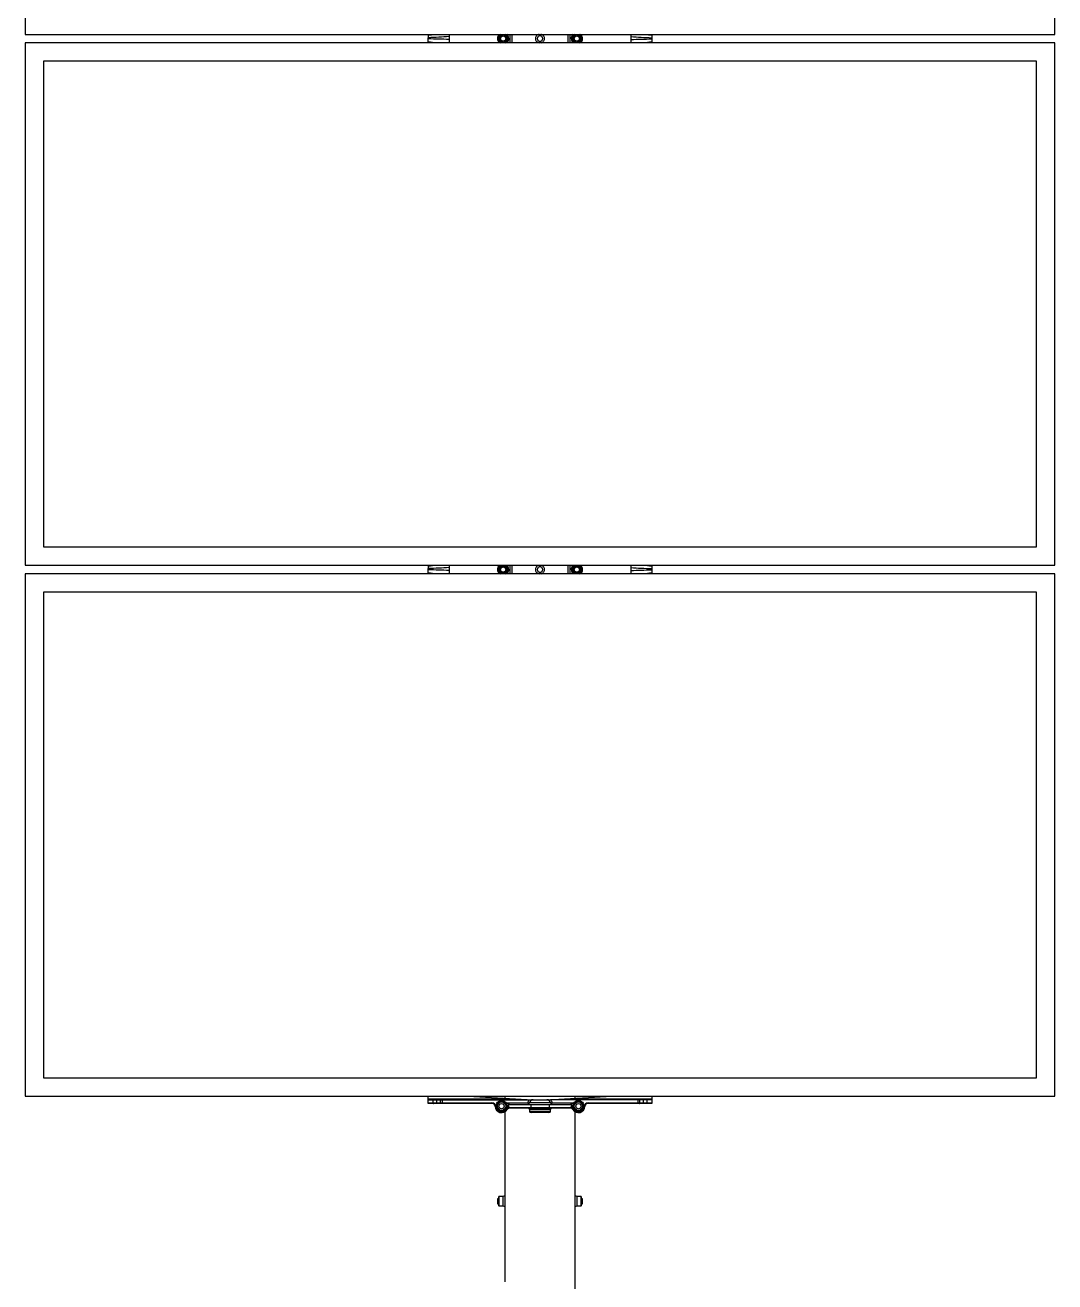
# Model space of a CAD drawing. Header units: feet. Extents: x -21 to 5170, y -254 to 1413.
# Drawn here: x 691.4 to 781, y 102.3 to 211.5 of the extents above; entities that cross this region are included whole.
import ezdxf

# ---------------------------------------------------------------- set-up
doc = ezdxf.new("R2010")
doc.units = ezdxf.units.FT
doc.header["$MEASUREMENT"] = 0
doc.layers.add('E-ARRY-TABL', color=9, linetype='Continuous')

msp = doc.modelspace()

# ---------------------------------------------------------------- linework, layer by layer
at = {"layer": 'E-ARRY-TABL'}
for p, q in [((691.43656, 256.09849), (691.43656, 210.6877)), ((780.97639, 210.6877), (780.97639, 256.09849)), ((691.43656, 210.6877), (780.97639, 210.6877)), ((780.97639, 209.95527), (691.43656, 209.95527)), ((691.43656, 209.95527), (691.43656, 164.54448)), ((726.47886, 210.60807), (727.06491, 210.6877)), ((727.06564, 209.95527), (726.47886, 210.03489)), ((732.66805, 210.67973), (732.67681, 210.6877)), ((733.04274, 210.6877), (733.17131, 210.61309)), ((733.18062, 210.6877), (733.20658, 210.67386)), ((733.33612, 209.96324), (733.32736, 209.95527)), ((739.07921, 210.68193), (739.08559, 210.6877)), ((739.23234, 209.95527), (739.20405, 209.97047)), ((739.36827, 209.95527), (739.23972, 210.03101)), ((739.74253, 209.96104), (739.73614, 209.95527)), ((745.93409, 210.03489), (745.34731, 209.95527)), ((745.34805, 210.6877), (745.93409, 210.60807)), ((780.97639, 164.54448), (780.97639, 209.95527)), ((693.03876, 208.35307), (693.03876, 166.14667)), ((779.37419, 208.35307), (693.03876, 208.35307)), ((779.37419, 166.14667), (779.37419, 208.35307)), ((693.03876, 166.14667), (779.37419, 166.14667)), ((691.43656, 164.54448), (780.97639, 164.54448)), ((726.47886, 164.46485), (727.06491, 164.54448)), ((727.06564, 163.81204), (726.47886, 163.89167)), ((732.66805, 164.5365), (732.67681, 164.54448)), ((733.04274, 164.54448), (733.17131, 164.46986)), ((733.18062, 164.54448), (733.20658, 164.53064)), ((733.33612, 163.82002), (733.32736, 163.81204)), ((739.07921, 164.5387), (739.08559, 164.54448)), ((739.23234, 163.81204), (739.20405, 163.82724)), ((739.37038, 163.8108), (739.23972, 163.88778)), ((745.93409, 163.89167), (745.34731, 163.81204)), ((745.34805, 164.54448), (745.93409, 164.46485)), ((691.43656, 163.81204), (691.43656, 118.40125)), ((780.97639, 163.81204), (691.43656, 163.81204)), ((739.74253, 163.81782), (739.73614, 163.81204)), ((780.97639, 118.40125), (780.97639, 163.81204)), ((693.03876, 162.20985), (693.03876, 120.00345)), ((779.37419, 162.20985), (693.03876, 162.20985)), ((779.37419, 120.00345), (779.37419, 162.20985)), ((693.03876, 120.00345), (779.37419, 120.00345)), ((691.43656, 118.40125), (780.97639, 118.40125)), ((726.47886, 117.78326), (726.47886, 118.40125)), ((726.47886, 118.19526), (733.86083, 118.19526)), ((726.47886, 118.1037), (735.29484, 118.1037)), ((726.90809, 117.82904), (726.90809, 118.1037)), ((727.19406, 118.1037), (727.19406, 117.82904)), ((727.56059, 117.82904), (727.56059, 118.1037)), ((727.70358, 118.1037), (727.70358, 117.78326)), ((729.93018, 118.40125), (735.6018, 118.10402)), ((733.16231, 118.40125), (733.16231, 118.23187)), ((735.60779, 118.1037), (736.80517, 118.1037)), ((736.81115, 118.10402), (742.48277, 118.40125)), ((745.93409, 118.1037), (737.11811, 118.1037)), ((738.55212, 118.19526), (745.93409, 118.19526)), ((739.25065, 118.23187), (739.25065, 118.40125)), ((744.70938, 118.1037), (744.70938, 117.78326)), ((744.85236, 118.1037), (744.85236, 117.82904)), ((745.2189, 117.82904), (745.2189, 118.1037)), ((745.50486, 118.1037), (745.50486, 117.82904)), ((745.93409, 118.40125), (745.93409, 117.78326)), ((726.47886, 117.82904), (732.03003, 117.82904)), ((732.03003, 117.78326), (726.47886, 117.78326)), ((732.03003, 117.82904), (732.03003, 117.78326)), ((732.3502, 117.52177), (732.30446, 117.51989)), ((733.16231, 117.06762), (733.16231, 102.27584)), ((733.30447, 117.27486), (733.34356, 117.25103)), ((733.32954, 117.84049), (735.16587, 117.84049)), ((733.32954, 117.6975), (733.32954, 117.84049)), ((733.32954, 117.31033), (733.32954, 117.38837)), ((733.32954, 117.31033), (733.36505, 117.28143)), ((733.46148, 117.74178), (733.46148, 117.41553)), ((733.55169, 117.42849), (738.86127, 117.42849)), ((738.83488, 117.38272), (733.57807, 117.38272)), ((733.59684, 117.70315), (738.81612, 117.70315)), ((735.16587, 117.84049), (735.29003, 117.82466)), ((735.16587, 117.84049), (735.16587, 117.7037)), ((737.12309, 117.82332), (735.28986, 117.82332)), ((735.29094, 117.24538), (735.29094, 117.1195)), ((737.12202, 117.24538), (735.29094, 117.24538)), ((735.29094, 117.1195), (737.12202, 117.1195)), ((735.41488, 117.70315), (735.41488, 117.42849)), ((736.98469, 116.98217), (735.42827, 116.98217)), ((736.99807, 117.70315), (736.99807, 117.42849)), ((737.12202, 117.1195), (737.12202, 117.24538)), ((737.12292, 117.82466), (737.24709, 117.84049)), ((737.24709, 117.84049), (739.08341, 117.84049)), ((737.24709, 117.7037), (737.24709, 117.84049)), ((738.95148, 117.41553), (738.95148, 117.74178)), ((739.08341, 117.31033), (739.04791, 117.28143)), ((739.10848, 117.27486), (739.0694, 117.25103)), ((739.08341, 117.84049), (739.08341, 117.6975)), ((739.08341, 117.38837), (739.08341, 117.31033)), ((739.20706, 117.35536), (739.20794, 117.39741)), ((739.2301, 117.34141), (739.20706, 117.35536)), ((739.21462, 117.71765), (739.21519, 117.74458)), ((739.21519, 117.74458), (739.25065, 117.76408)), ((739.25065, 102.27584), (739.25065, 117.06762)), ((739.54008, 117.15371), (739.50409, 117.1755)), ((739.5131, 117.90839), (739.55632, 117.93215)), ((739.5833, 117.17748), (739.54008, 117.15371)), ((739.55632, 117.93215), (739.5923, 117.91037)), ((739.88121, 117.34129), (739.84435, 117.32102)), ((739.86629, 117.74446), (739.88933, 117.73051)), ((739.88177, 117.36822), (739.88121, 117.34129)), ((739.88933, 117.73051), (739.88846, 117.68846)), ((740.06275, 117.52177), (740.10849, 117.51989)), ((740.38292, 117.82904), (745.93409, 117.82904)), ((740.38292, 117.82904), (740.38292, 117.78326)), ((745.93409, 117.78326), (740.38292, 117.78326)), ((732.61001, 109.49945), (732.49968, 109.49945)), ((732.49968, 109.49945), (732.49968, 109.06458)), ((732.61001, 109.66267), (732.61001, 108.90137)), ((732.97333, 109.68083), (732.62817, 109.68083)), ((732.62817, 109.68083), (732.62817, 108.8832)), ((733.14029, 109.74654), (732.97333, 109.68083)), ((732.97333, 109.68083), (732.97333, 108.8832)), ((733.14029, 109.74654), (733.14029, 108.81749)), ((739.43962, 109.68083), (739.27267, 109.74654)), ((739.27267, 108.81749), (739.27267, 109.74654)), ((739.78478, 109.68083), (739.43962, 109.68083)), ((739.43962, 108.8832), (739.43962, 109.68083)), ((739.78478, 108.8832), (739.78478, 109.68083)), ((739.80295, 108.90137), (739.80295, 109.66267)), ((739.91327, 109.49945), (739.80295, 109.49945)), ((739.91327, 109.06458), (739.91327, 109.49945)), ((732.49968, 109.06458), (732.61001, 109.06458)), ((732.62817, 108.8832), (732.97333, 108.8832)), ((732.97333, 108.8832), (733.14029, 108.81749)), ((739.27267, 108.81749), (739.43962, 108.8832)), ((739.43962, 108.8832), (739.78478, 108.8832)), ((739.80295, 109.06458), (739.91327, 109.06458))]:
    msp.add_line(p, q, dxfattribs=at)
for points in [[(726.90809, 117.82904), (726.90864, 117.82011), (726.91027, 117.81152), (726.91291, 117.80361), (726.91647, 117.79667), (726.9208, 117.79098), (726.92575, 117.78675), (726.93111, 117.78414), (726.93669, 117.78326)], [(727.19406, 117.82904), (727.19351, 117.82011), (727.19188, 117.81152), (727.18924, 117.80361), (727.18568, 117.79667), (727.18135, 117.79098), (727.17641, 117.78675), (727.17104, 117.78414), (727.16546, 117.78326)], [(727.56059, 117.82904), (727.56004, 117.82011), (727.55842, 117.81152), (727.55577, 117.80361), (727.55222, 117.79667), (727.54788, 117.79098), (727.54294, 117.78675), (727.53758, 117.78414), (727.532, 117.78326)], [(733.46148, 117.41553), (733.46397, 117.40596), (733.46758, 117.39684), (733.47214, 117.38859), (733.47743, 117.3816), (733.48322, 117.3762), (733.48922, 117.37263), (733.49515, 117.37108), (733.50075, 117.37161)], [(733.55169, 117.42849), (733.55219, 117.41956), (733.5537, 117.41097), (733.55613, 117.40306), (733.55941, 117.39612), (733.56341, 117.39043), (733.56798, 117.3862), (733.57293, 117.38359), (733.57807, 117.38272)], [(735.41488, 117.42849), (735.41539, 117.41956), (735.41689, 117.41097), (735.41933, 117.40306), (735.42261, 117.39612), (735.42661, 117.39043), (735.43117, 117.3862), (735.43612, 117.38359), (735.44127, 117.38272)], [(736.99807, 117.42849), (736.99757, 117.41956), (736.99606, 117.41097), (736.99363, 117.40306), (736.99034, 117.39612), (736.98635, 117.39043), (736.98178, 117.3862), (736.97683, 117.38359), (736.97169, 117.38272)], [(738.86127, 117.42849), (738.86076, 117.41956), (738.85926, 117.41097), (738.85682, 117.40306), (738.85354, 117.39612), (738.84954, 117.39043), (738.84498, 117.3862), (738.84003, 117.38359), (738.83488, 117.38272)], [(738.95148, 117.41553), (738.94898, 117.40596), (738.94537, 117.39684), (738.94081, 117.38859), (738.93552, 117.3816), (738.92974, 117.3762), (738.92374, 117.37263), (738.9178, 117.37108), (738.9122, 117.37161)], [(744.85236, 117.82904), (744.85291, 117.82011), (744.85454, 117.81152), (744.85718, 117.80361), (744.86074, 117.79667), (744.86507, 117.79098), (744.87001, 117.78675), (744.87538, 117.78414), (744.88096, 117.78326)], [(745.2189, 117.82904), (745.21944, 117.82011), (745.22107, 117.81152), (745.22371, 117.80361), (745.22727, 117.79667), (745.2316, 117.79098), (745.23655, 117.78675), (745.24191, 117.78414), (745.24749, 117.78326)], [(745.50486, 117.82904), (745.50431, 117.82011), (745.50268, 117.81152), (745.50004, 117.80361), (745.49649, 117.79667), (745.49215, 117.79098), (745.48721, 117.78675), (745.48184, 117.78414), (745.47627, 117.78326)]]:
    msp.add_lwpolyline(points, dxfattribs=at)
for centre, radius in [((733.00209, 210.32148), 0.33715), ((733.00209, 210.32148), 0.24051), ((733.00209, 210.32148), 0.22889), ((739.41087, 210.32148), 0.33715), ((739.41087, 210.32148), 0.24051), ((739.41087, 210.32148), 0.22889), ((733.00209, 164.17826), 0.33715), ((733.00209, 164.17826), 0.24051), ((733.00209, 164.17826), 0.22889), ((739.41087, 164.17826), 0.33715), ((739.41087, 164.17826), 0.24051), ((739.41087, 164.17826), 0.22889), ((732.86476, 117.54293), 0.48981), ((739.5482, 117.54293), 0.48981), ((732.86476, 117.54293), 0.36622), ((732.86476, 117.54293), 0.22889), ((739.5482, 117.54293), 0.36622), ((739.5482, 117.54293), 0.22889)]:
    msp.add_circle(centre, radius, dxfattribs=at)
for centre, radius, start, end in [((733.00209, 210.32148), 0.48981, 132.9975613, 228.3883683), ((733.00209, 210.32148), 0.40742, 115.9892336, 244.0107664), ((733.00209, 210.32148), 0.40742, 295.9892336, 59.8725613), ((733.00209, 210.32148), 0.48981, 312.9975613, 48.3883881), ((739.41087, 210.32148), 0.48981, 132.6184959, 228.3883683), ((739.41087, 210.32148), 0.40742, 115.9892336, 239.4934959), ((739.41087, 210.32148), 0.40742, 295.9892336, 64.0107664), ((739.41087, 210.32148), 0.48981, 312.6184959, 48.3883881), ((733.00209, 164.17826), 0.48981, 132.9975613, 228.3883683), ((733.00209, 164.17826), 0.40742, 115.9892336, 244.0107664), ((733.00209, 164.17826), 0.40742, 295.9892336, 59.8725613), ((733.00209, 164.17826), 0.48981, 312.9975613, 48.3883881), ((739.41087, 164.17826), 0.48981, 132.6184959, 228.3883683), ((739.41087, 164.17826), 0.40742, 115.9892336, 239.4934959), ((739.41087, 164.17826), 0.40742, 295.9892336, 64.0107664), ((739.41087, 164.17826), 0.48981, 312.6184959, 48.3883881), ((732.86476, 117.54293), 0.40742, 65.3568824, 115.655907), ((735.60779, 117.78326), 0.32044, 90, 172.8192442), ((736.80517, 117.78326), 0.32044, 7.1807558, 90), ((739.5482, 117.54293), 0.40742, 67.9109617, 114.9737153), ((732.03003, 117.5086), 0.32044, 2.3552844, 90), ((732.03003, 117.5086), 0.27466, 2.3552844, 90), ((732.86476, 117.54293), 0.56077, 182.3552844, 328.6309862), ((732.86476, 117.54293), 0.51499, 182.3552844, 328.6309862), ((732.86476, 117.54293), 0.40742, 127.1519395, 176.1897251), ((732.86476, 117.54293), 0.40742, 187.6164292, 234.814168), ((732.86476, 117.54293), 0.40742, 245.7900849, 295.2743727), ((732.86476, 117.54293), 0.40742, 7.7350284, 54.7859231), ((732.86476, 117.54293), 0.40742, 306.7516669, 357.1400168), ((733.57807, 117.10805), 0.32044, 140.8584072, 148.6309862), ((733.57807, 117.10805), 0.27466, 140.8584072, 148.6309862), ((733.55169, 117.10805), 0.32044, 90, 106.3508721), ((733.57807, 117.10805), 0.27466, 90, 106.3508721), ((735.15361, 117.84049), 0.13733, 270, 352.8192442), ((735.15361, 117.24538), 0.13733, 0, 90), ((735.42827, 117.1195), 0.13733, 180, 270), ((736.98469, 117.1195), 0.13733, 270, 0), ((737.25935, 117.24538), 0.13733, 90, 180), ((737.25935, 117.84049), 0.13733, 187.1807558, 270), ((738.83488, 117.10805), 0.27466, 73.6491279, 90), ((738.86127, 117.10805), 0.32044, 73.6491279, 90), ((738.83488, 117.10805), 0.27466, 31.3690138, 39.1415928), ((739.5482, 117.54293), 0.56077, 211.3690138, 357.6447156), ((738.83488, 117.10805), 0.32044, 31.3690138, 39.1415928), ((739.5482, 117.54293), 0.51499, 211.3690138, 357.6447156), ((739.5482, 117.54293), 0.40742, 125.7599509, 175.7674923), ((739.5482, 117.54293), 0.40742, 187.2707127, 236.5342183), ((739.5482, 117.54293), 0.40742, 247.037025, 295.183735), ((739.5482, 117.54293), 0.40742, 6.8590646, 57.2284647), ((739.5482, 117.54293), 0.40742, 306.8738017, 355.3985356), ((740.38292, 117.5086), 0.32044, 90, 177.6447156), ((740.38292, 117.5086), 0.27466, 90, 177.6447156), ((732.62817, 109.66267), 0.01817, 90, 180), ((733.14619, 109.73154), 0.01612, 0, 111.4825928), ((739.26677, 109.73154), 0.01612, 68.5174072, 180), ((739.78478, 109.66267), 0.01817, 360, 90), ((732.62817, 108.90137), 0.01817, 180, 270), ((733.14619, 108.83249), 0.01612, 248.5174072, 0), ((739.26677, 108.83249), 0.01612, 180, 291.4825928), ((739.78478, 108.90137), 0.01817, 270, 360)]:
    msp.add_arc(centre, radius, start, end, dxfattribs=at)
for centre, start_param, end_param in [((733.59684, 117.84049), 3.943604022, 4.71238898), ((738.81612, 117.84049), 4.71238898, 5.481173938)]:
    msp.add_ellipse(centre, major_axis=(0.19469, 0), ratio=0.705389765, start_param=start_param, end_param=end_param, dxfattribs=at)
for points, knots in [([(726.47886, 210.6877), (726.47886, 210.67923), (726.47886, 210.63755), (726.47886, 210.62114), (726.47886, 210.60807)], [0, 0, 0, 0, 0.203251759, 1, 1, 1, 1]), ([(726.47886, 210.60807), (726.47886, 210.59314), (726.47886, 210.56497), (726.47886, 210.53299), (726.47886, 210.50676), (726.47886, 210.46331), (726.47886, 210.4244), (726.47886, 210.40206), (726.47886, 210.39972)], [0, 0, 0, 0, 0.336781761, 0.635414469, 0.762435252, 0.874639399, 0.986817621, 1, 1, 1, 1]), ([(728.31681, 210.49702), (728.01073, 210.47664), (727.39861, 210.4359), (726.78543, 210.41177), (726.47886, 210.39972)], [0, 0, 0, 0, 0.500050032, 1, 1, 1, 1]), ([(726.47886, 210.29168), (726.47886, 210.29491), (726.47886, 210.29946), (726.47886, 210.30668), (726.47886, 210.31115), (726.47886, 210.31477), (726.47886, 210.31622), (726.47886, 210.31912), (726.47886, 210.32388), (726.47886, 210.33053), (726.47886, 210.3391), (726.47886, 210.35267), (726.47886, 210.37319), (726.47886, 210.39001), (726.47886, 210.39972)], [0, 0, 0, 0, 0.088792677, 0.125266565, 0.198196576, 0.211434953, 0.224673296, 0.237911626, 0.290864967, 0.355531486, 0.42020743, 0.526263413, 0.726625991, 1, 1, 1, 1]), ([(728.31659, 210.24305), (728.01043, 210.25378), (727.39814, 210.27525), (726.78527, 210.28621), (726.47886, 210.29168)], [0, 0, 0, 0, 0.500036901, 1, 1, 1, 1]), ([(726.47886, 210.03489), (726.47886, 210.03994), (726.47886, 210.06945), (726.47886, 210.09594), (726.47886, 210.14164), (726.47886, 210.18356), (726.47886, 210.23478), (726.47886, 210.27255), (726.47886, 210.29168)], [0, 0, 0, 0, 0.104408076, 0.610092505, 0.713229006, 0.816381409, 0.906958044, 1, 1, 1, 1]), ([(726.47886, 210.03489), (726.47886, 210.02117), (726.47886, 210.00463), (726.47886, 209.96247), (726.47886, 209.95527)], [0, 0, 0, 0, 0.829245833, 1, 1, 1, 1]), ([(728.31659, 210.24305), (728.3167, 210.21451), (728.31693, 210.15311), (728.31664, 210.06726), (728.31589, 209.9968), (728.31504, 209.96769), (728.31468, 209.95527)], [0, 0, 0, 0, 0.237682332, 0.511297981, 0.791460281, 1, 1, 1, 1]), ([(728.31469, 210.6877), (728.31504, 210.6752), (728.31584, 210.64691), (728.31661, 210.58166), (728.31674, 210.52511), (728.31681, 210.49702)], [0, 0, 0, 0, 0.284877006, 0.644722971, 1, 1, 1, 1]), ([(728.31681, 210.49702), (728.31673, 210.45771), (728.31664, 210.41071), (728.31635, 210.35532), (728.3163, 210.33041), (728.31629, 210.30935), (728.31636, 210.29407), (728.31636, 210.28311), (728.31645, 210.26709), (728.31654, 210.25213), (728.31659, 210.24305)], [0, 0, 0, 0, 0.473900563, 0.566584192, 0.646097342, 0.765289978, 0.812851893, 0.824688911, 0.893504587, 1, 1, 1, 1]), ([(732.66451, 210.12758), (732.66458, 210.15919), (732.66472, 210.223), (732.66487, 210.28896), (732.66494, 210.32223)], [0, 0, 0, 0, 0.495457963, 1, 1, 1, 1]), ([(732.83286, 210.02988), (732.78871, 210.05551), (732.7317, 210.08859), (732.67687, 210.12041), (732.66451, 210.12758)], [0, 0, 0, 0, 0.774619327, 1, 1, 1, 1]), ([(732.66494, 210.32223), (732.66495, 210.32685), (732.6651, 210.39258), (732.66524, 210.45699), (732.66537, 210.51689)], [0, 0, 0, 0, 0.070220322, 1, 1, 1, 1]), ([(732.66537, 210.51689), (732.69278, 210.53263), (732.74811, 210.56441), (732.80531, 210.59726), (732.83416, 210.61384)], [0, 0, 0, 0, 0.495457963, 1, 1, 1, 1]), ([(732.96144, 209.95527), (732.93258, 209.97202), (732.89021, 209.9966), (732.84673, 210.02184), (732.83286, 210.02988)], [0, 0, 0, 0, 0.681174188, 1, 1, 1, 1]), ([(732.83416, 210.61384), (732.83817, 210.61614), (732.88158, 210.64107), (732.92413, 210.66551), (732.96276, 210.6877)], [0, 0, 0, 0, 0.09219659, 1, 1, 1, 1]), ([(733.17001, 210.02913), (733.16601, 210.02683), (733.12259, 210.00189), (733.08004, 209.97745), (733.04142, 209.95527)], [0, 0, 0, 0, 0.09219659, 1, 1, 1, 1]), ([(733.3388, 210.12608), (733.31139, 210.11034), (733.25606, 210.07856), (733.19887, 210.04571), (733.17001, 210.02913)], [0, 0, 0, 0, 0.495457963, 1, 1, 1, 1]), ([(733.17131, 210.61309), (733.18516, 210.60505), (733.24214, 210.57198), (733.29765, 210.53977), (733.33967, 210.51539)], [0, 0, 0, 0, 0.243165711, 1, 1, 1, 1]), ([(733.33923, 210.32073), (733.33922, 210.31612), (733.33908, 210.25039), (733.33893, 210.18597), (733.3388, 210.12608)], [0, 0, 0, 0, 0.070220322, 1, 1, 1, 1]), ([(733.33967, 210.51539), (733.3396, 210.48377), (733.33945, 210.41997), (733.33931, 210.35401), (733.33923, 210.32073)], [0, 0, 0, 0, 0.495457963, 1, 1, 1, 1]), ([(733.56953, 210.6877), (733.56975, 210.65915), (733.5716, 210.41502), (733.57027, 210.17086), (733.5691, 209.95527)], [0, 0, 0, 0, 0.116959652, 1, 1, 1, 1]), ([(733.7978, 209.95527), (733.79862, 210.17133), (733.79954, 210.41548), (733.79807, 210.65962), (733.7979, 210.6877)], [0, 0, 0, 0, 0.88496735, 1, 1, 1, 1]), ([(736.13535, 210.6877), (736.11578, 210.68546), (736.05271, 210.67823), (735.95766, 210.62285), (735.86635, 210.52949), (735.81334, 210.40955), (735.80502, 210.28023), (735.84196, 210.15574), (735.91979, 210.05151), (736.01958, 209.979), (736.09556, 209.96244), (736.12849, 209.95527)], [0, 0, 0, 0, 0.055467135, 0.178740105, 0.301068238, 0.422074784, 0.541486052, 0.660550552, 0.781493861, 0.905315943, 1, 1, 1, 1]), ([(736.4382, 210.37372), (736.44155, 210.34726), (736.44724, 210.30245), (736.42984, 210.23213), (736.3944, 210.16881), (736.33358, 210.11555), (736.25877, 210.08517), (736.17772, 210.08111), (736.09973, 210.10419), (736.03404, 210.15163), (735.98781, 210.21778), (735.96582, 210.29561), (735.97073, 210.3766), (735.99184, 210.42667), (736.02041, 210.47152), (736.05667, 210.51159), (736.12746, 210.55023), (736.20735, 210.56355), (736.28758, 210.54965), (736.35801, 210.50992), (736.41306, 210.44975), (736.42984, 210.39901), (736.4382, 210.37372)], [0, 0, 0, 0, 0.05318276, 0.090051856, 0.143930989, 0.197508132, 0.250693831, 0.303997406, 0.357752004, 0.411588514, 0.465007081, 0.518157859, 0.571608056, 0.625348022, 0.625461196, 0.679189914, 0.732471661, 0.785668797, 0.839276455, 0.893156273, 0.946740624, 1, 1, 1, 1]), ([(736.60016, 210.27876), (736.60085, 210.32116), (736.60224, 210.40626), (736.54818, 210.52614), (736.45881, 210.62044), (736.36256, 210.67747), (736.29774, 210.68521), (736.27686, 210.6877)], [0, 0, 0, 0, 0.218328363, 0.43818827, 0.662256444, 0.89122321, 1, 1, 1, 1]), ([(736.29863, 209.95527), (736.33846, 209.96766), (736.42004, 209.99304), (736.51859, 210.07855), (736.58087, 210.17881), (736.59461, 210.24998), (736.60016, 210.27876)], [0, 0, 0, 0, 0.263744587, 0.540159175, 0.814036973, 1, 1, 1, 1]), ([(738.61501, 210.6877), (738.61433, 210.46839), (738.61358, 210.22424), (738.61485, 209.9801), (738.61498, 209.95527)], [0, 0, 0, 0, 0.898277382, 1, 1, 1, 1]), ([(738.84341, 209.95527), (738.84321, 209.9806), (738.84133, 210.22473), (738.84267, 210.46888), (738.84387, 210.6877)], [0, 0, 0, 0, 0.10376783, 1, 1, 1, 1]), ([(739.07201, 210.12982), (739.07229, 210.16143), (739.07286, 210.22523), (739.07344, 210.29119), (739.07373, 210.32446)], [0, 0, 0, 0, 0.495457963, 1, 1, 1, 1]), ([(739.23972, 210.03101), (739.22592, 210.03914), (739.16917, 210.07258), (739.11387, 210.10516), (739.07201, 210.12982)], [0, 0, 0, 0, 0.243165711, 1, 1, 1, 1]), ([(739.07373, 210.32446), (739.07377, 210.32908), (739.07435, 210.39481), (739.07492, 210.45922), (739.07545, 210.51911)], [0, 0, 0, 0, 0.070220322, 1, 1, 1, 1]), ([(739.07545, 210.51911), (739.10297, 210.53467), (739.15851, 210.56608), (739.21592, 210.59856), (739.24488, 210.61494)], [0, 0, 0, 0, 0.495457963, 1, 1, 1, 1]), ([(739.24488, 210.61494), (739.2489, 210.61721), (739.29233, 210.64178), (739.33489, 210.66585), (739.37352, 210.6877)], [0, 0, 0, 0, 0.092516545, 1, 1, 1, 1]), ([(739.57685, 210.02803), (739.57284, 210.02575), (739.5294, 210.00119), (739.48684, 209.97711), (739.44822, 209.95527)], [0, 0, 0, 0, 0.092516545, 1, 1, 1, 1]), ([(739.45347, 210.6877), (739.48237, 210.67067), (739.52473, 210.64571), (739.56821, 210.6201), (739.58202, 210.61196)], [0, 0, 0, 0, 0.682346465, 1, 1, 1, 1]), ([(739.74628, 210.12386), (739.71877, 210.10829), (739.66323, 210.07688), (739.60582, 210.04441), (739.57685, 210.02803)], [0, 0, 0, 0, 0.495457963, 1, 1, 1, 1]), ([(739.58202, 210.61196), (739.626, 210.58604), (739.68279, 210.55259), (739.73741, 210.5204), (739.74972, 210.51315)], [0, 0, 0, 0, 0.774619327, 1, 1, 1, 1]), ([(739.748, 210.3185), (739.74796, 210.31389), (739.74738, 210.24816), (739.74681, 210.18375), (739.74628, 210.12386)], [0, 0, 0, 0, 0.070220322, 1, 1, 1, 1]), ([(739.74972, 210.51315), (739.74944, 210.48154), (739.74888, 210.41773), (739.7483, 210.35178), (739.748, 210.3185)], [0, 0, 0, 0, 0.495457963, 1, 1, 1, 1]), ([(744.09636, 210.24305), (744.09624, 210.21002), (744.09599, 210.13889), (744.09649, 210.04443), (744.09733, 209.9804), (744.09814, 209.96029), (744.09834, 209.95527)], [0, 0, 0, 0, 0.272878633, 0.587618909, 0.897093641, 1, 1, 1, 1]), ([(744.09835, 210.6877), (744.09815, 210.68267), (744.09735, 210.66252), (744.09645, 210.59926), (744.09625, 210.53129), (744.09614, 210.49702)], [0, 0, 0, 0, 0.141530855, 0.567144679, 1, 1, 1, 1]), ([(744.09614, 210.49702), (744.09622, 210.45771), (744.09632, 210.41071), (744.0966, 210.35532), (744.09665, 210.33041), (744.09666, 210.30935), (744.0966, 210.29407), (744.09659, 210.28311), (744.09651, 210.26709), (744.09642, 210.25213), (744.09636, 210.24305)], [0, 0, 0, 0, 0.473900563, 0.566584192, 0.646097342, 0.765289978, 0.812851893, 0.824688911, 0.893504587, 1, 1, 1, 1]), ([(744.09614, 210.49702), (744.40223, 210.47664), (745.01434, 210.4359), (745.62753, 210.41177), (745.93409, 210.39972)], [0, 0, 0, 0, 0.500050032, 1, 1, 1, 1]), ([(744.09636, 210.24305), (744.40253, 210.25378), (745.01481, 210.27525), (745.62768, 210.28621), (745.93409, 210.29168)], [0, 0, 0, 0, 0.500036901, 1, 1, 1, 1]), ([(745.93409, 210.60807), (745.93409, 210.62179), (745.93409, 210.63834), (745.93409, 210.6805), (745.93409, 210.6877)], [0, 0, 0, 0, 0.829245832, 1, 1, 1, 1]), ([(745.93409, 210.60807), (745.93409, 210.593), (745.93409, 210.56319), (745.93409, 210.5342), (745.93409, 210.4996), (745.93409, 210.45356), (745.93409, 210.41691), (745.93409, 210.39972)], [0, 0, 0, 0, 0.332265312, 0.657491515, 0.788304514, 0.900705037, 1, 1, 1, 1]), ([(745.93409, 210.39972), (745.93409, 210.3864), (745.93409, 210.36793), (745.93409, 210.3476), (745.93409, 210.3396), (745.93409, 210.33163), (745.93409, 210.32431), (745.93409, 210.31766), (745.93409, 210.316), (745.93409, 210.31367), (745.93409, 210.31068), (745.93409, 210.30537), (745.93409, 210.29903), (745.93409, 210.29403), (745.93409, 210.29168)], [0, 0, 0, 0, 0.378460386, 0.525059812, 0.561520365, 0.597982148, 0.743875857, 0.762193155, 0.780422606, 0.789537342, 0.825996993, 0.862456604, 0.935401836, 1, 1, 1, 1]), ([(745.93409, 210.29168), (745.93409, 210.27298), (745.93409, 210.23306), (745.93409, 210.18012), (745.93409, 210.13666), (745.93409, 210.10971), (745.93409, 210.07798), (745.93409, 210.04965), (745.93409, 210.03489)], [0, 0, 0, 0, 0.090987099, 0.194222261, 0.297480686, 0.412851507, 0.694273649, 1, 1, 1, 1]), ([(745.93409, 209.95527), (745.93409, 209.96374), (745.93409, 210.00542), (745.93409, 210.02182), (745.93409, 210.03489)], [0, 0, 0, 0, 0.203251759, 1, 1, 1, 1]), ([(726.47886, 164.54448), (726.47886, 164.53601), (726.47886, 164.49433), (726.47886, 164.47792), (726.47886, 164.46485)], [0, 0, 0, 0, 0.203251759, 1, 1, 1, 1]), ([(726.47886, 164.46485), (726.47886, 164.44992), (726.47886, 164.42175), (726.47886, 164.38977), (726.47886, 164.36353), (726.47886, 164.32008), (726.47886, 164.28117), (726.47886, 164.25884), (726.47886, 164.25649)], [0, 0, 0, 0, 0.336781761, 0.635414469, 0.762435252, 0.874639399, 0.986817621, 1, 1, 1, 1]), ([(728.31681, 164.35379), (728.01073, 164.33342), (727.39861, 164.29267), (726.78543, 164.26855), (726.47886, 164.25649)], [0, 0, 0, 0, 0.500050032, 1, 1, 1, 1]), ([(726.47886, 164.14846), (726.47886, 164.15169), (726.47886, 164.15624), (726.47886, 164.16346), (726.47886, 164.16793), (726.47886, 164.17155), (726.47886, 164.173), (726.47886, 164.17589), (726.47886, 164.18066), (726.47886, 164.18731), (726.47886, 164.19588), (726.47886, 164.20945), (726.47886, 164.22997), (726.47886, 164.24679), (726.47886, 164.25649)], [0, 0, 0, 0, 0.088792677, 0.125266565, 0.198196576, 0.211434953, 0.224673296, 0.237911626, 0.290864967, 0.355531486, 0.42020743, 0.526263413, 0.726625991, 1, 1, 1, 1]), ([(728.31659, 164.09982), (728.01043, 164.11056), (727.39814, 164.13203), (726.78527, 164.14298), (726.47886, 164.14846)], [0, 0, 0, 0, 0.500036901, 1, 1, 1, 1]), ([(726.47886, 163.89167), (726.47886, 163.89672), (726.47886, 163.92622), (726.47886, 163.95272), (726.47886, 163.99841), (726.47886, 164.04034), (726.47886, 164.09156), (726.47886, 164.12932), (726.47886, 164.14846)], [0, 0, 0, 0, 0.104408076, 0.610092505, 0.713229006, 0.816381409, 0.906958044, 1, 1, 1, 1]), ([(726.47886, 163.89167), (726.47886, 163.87795), (726.47886, 163.86141), (726.47886, 163.81924), (726.47886, 163.81204)], [0, 0, 0, 0, 0.829245833, 1, 1, 1, 1]), ([(728.31659, 164.09982), (728.3167, 164.07128), (728.31693, 164.00988), (728.31664, 163.92403), (728.31589, 163.85358), (728.31504, 163.82447), (728.31468, 163.81204)], [0, 0, 0, 0, 0.237682332, 0.511297981, 0.791460281, 1, 1, 1, 1]), ([(728.31469, 164.54448), (728.31504, 164.53198), (728.31584, 164.50369), (728.31661, 164.43844), (728.31674, 164.38189), (728.31681, 164.35379)], [0, 0, 0, 0, 0.284877006, 0.644722971, 1, 1, 1, 1]), ([(728.31681, 164.35379), (728.31673, 164.31448), (728.31664, 164.26748), (728.31635, 164.2121), (728.3163, 164.18719), (728.31629, 164.16612), (728.31636, 164.15085), (728.31636, 164.13988), (728.31645, 164.12387), (728.31654, 164.10891), (728.31659, 164.09982)], [0, 0, 0, 0, 0.473900563, 0.566584192, 0.646097342, 0.765289978, 0.812851893, 0.824688911, 0.893504587, 1, 1, 1, 1]), ([(732.66451, 163.98436), (732.66458, 164.01597), (732.66472, 164.07978), (732.66487, 164.14573), (732.66494, 164.17901)], [0, 0, 0, 0, 0.495457963, 1, 1, 1, 1]), ([(732.83286, 163.88666), (732.78871, 163.91228), (732.7317, 163.94536), (732.67687, 163.97719), (732.66451, 163.98436)], [0, 0, 0, 0, 0.774619327, 1, 1, 1, 1]), ([(732.66494, 164.17901), (732.66495, 164.18363), (732.6651, 164.24936), (732.66524, 164.31377), (732.66537, 164.37366)], [0, 0, 0, 0, 0.070220322, 1, 1, 1, 1]), ([(732.66537, 164.37366), (732.69278, 164.38941), (732.74811, 164.42119), (732.80531, 164.45404), (732.83416, 164.47061)], [0, 0, 0, 0, 0.495457963, 1, 1, 1, 1]), ([(732.96144, 163.81204), (732.93258, 163.82879), (732.89021, 163.85338), (732.84673, 163.87861), (732.83286, 163.88666)], [0, 0, 0, 0, 0.681174188, 1, 1, 1, 1]), ([(732.83416, 164.47061), (732.83817, 164.47291), (732.88158, 164.49785), (732.92413, 164.52229), (732.96276, 164.54448)], [0, 0, 0, 0, 0.09219659, 1, 1, 1, 1]), ([(733.17001, 163.88591), (733.16601, 163.88361), (733.12259, 163.85867), (733.08004, 163.83423), (733.04142, 163.81204)], [0, 0, 0, 0, 0.09219659, 1, 1, 1, 1]), ([(733.3388, 163.98286), (733.31139, 163.96711), (733.25606, 163.93533), (733.19887, 163.90248), (733.17001, 163.88591)], [0, 0, 0, 0, 0.495457963, 1, 1, 1, 1]), ([(733.17131, 164.46986), (733.18516, 164.46182), (733.24214, 164.42876), (733.29765, 164.39654), (733.33967, 164.37216)], [0, 0, 0, 0, 0.243165711, 1, 1, 1, 1]), ([(733.33923, 164.17751), (733.33922, 164.17289), (733.33908, 164.10716), (733.33893, 164.04275), (733.3388, 163.98286)], [0, 0, 0, 0, 0.070220322, 1, 1, 1, 1]), ([(733.33967, 164.37216), (733.3396, 164.34055), (733.33945, 164.27675), (733.33931, 164.21079), (733.33923, 164.17751)], [0, 0, 0, 0, 0.495457963, 1, 1, 1, 1]), ([(733.56953, 164.54448), (733.56975, 164.51592), (733.5716, 164.27179), (733.57027, 164.02764), (733.5691, 163.81204)], [0, 0, 0, 0, 0.116959652, 1, 1, 1, 1]), ([(733.7978, 163.81204), (733.79862, 164.02811), (733.79954, 164.27226), (733.79807, 164.51639), (733.7979, 164.54448)], [0, 0, 0, 0, 0.88496735, 1, 1, 1, 1]), ([(736.13535, 164.54448), (736.11578, 164.54223), (736.05271, 164.53501), (735.95766, 164.47963), (735.86635, 164.38627), (735.81334, 164.26633), (735.80502, 164.13701), (735.84196, 164.01252), (735.91979, 163.90829), (736.01958, 163.83578), (736.09556, 163.81922), (736.12849, 163.81204)], [0, 0, 0, 0, 0.055467135, 0.178740105, 0.301068238, 0.422074784, 0.541486052, 0.660550552, 0.781493861, 0.905315943, 1, 1, 1, 1]), ([(736.4382, 164.23049), (736.44155, 164.20403), (736.44724, 164.15923), (736.42984, 164.08891), (736.3944, 164.02558), (736.33358, 163.97233), (736.25877, 163.94194), (736.17772, 163.93789), (736.09973, 163.96097), (736.03404, 164.00841), (735.98781, 164.07456), (735.96582, 164.15239), (735.97073, 164.23338), (735.99184, 164.28344), (736.02041, 164.32829), (736.05667, 164.36837), (736.12746, 164.407), (736.20735, 164.42033), (736.28758, 164.40642), (736.35801, 164.36669), (736.41306, 164.30653), (736.42984, 164.25579), (736.4382, 164.23049)], [0, 0, 0, 0, 0.05318276, 0.090051856, 0.143930989, 0.197508132, 0.250693831, 0.303997406, 0.357752004, 0.411588514, 0.465007081, 0.518157859, 0.571608056, 0.625348022, 0.625461196, 0.679189914, 0.732471661, 0.785668797, 0.839276455, 0.893156273, 0.946740624, 1, 1, 1, 1]), ([(736.60016, 164.13554), (736.60085, 164.17794), (736.60224, 164.26304), (736.54818, 164.38292), (736.45881, 164.47722), (736.36256, 164.53425), (736.29774, 164.54199), (736.27686, 164.54448)], [0, 0, 0, 0, 0.218328363, 0.43818827, 0.662256444, 0.89122321, 1, 1, 1, 1]), ([(736.29863, 163.81204), (736.33846, 163.82444), (736.42004, 163.84981), (736.51859, 163.93532), (736.58087, 164.03559), (736.59461, 164.10676), (736.60016, 164.13554)], [0, 0, 0, 0, 0.263744587, 0.540159175, 0.814036973, 1, 1, 1, 1]), ([(738.61501, 164.54448), (738.61433, 164.32516), (738.61358, 164.08101), (738.61485, 163.83688), (738.61498, 163.81204)], [0, 0, 0, 0, 0.898277382, 1, 1, 1, 1]), ([(738.84341, 163.81204), (738.84321, 163.83738), (738.84133, 164.08151), (738.84267, 164.32566), (738.84387, 164.54448)], [0, 0, 0, 0, 0.10376783, 1, 1, 1, 1]), ([(739.07201, 163.9866), (739.07229, 164.01821), (739.07286, 164.08201), (739.07344, 164.14796), (739.07373, 164.18124)], [0, 0, 0, 0, 0.495457963, 1, 1, 1, 1]), ([(739.23972, 163.88778), (739.22592, 163.89591), (739.16917, 163.92935), (739.11387, 163.96194), (739.07201, 163.9866)], [0, 0, 0, 0, 0.243165711, 1, 1, 1, 1]), ([(739.07373, 164.18124), (739.07377, 164.18586), (739.07435, 164.25159), (739.07492, 164.316), (739.07545, 164.37589)], [0, 0, 0, 0, 0.070220322, 1, 1, 1, 1]), ([(739.07545, 164.37589), (739.10297, 164.39145), (739.15851, 164.42286), (739.21592, 164.45533), (739.24488, 164.47172)], [0, 0, 0, 0, 0.495457963, 1, 1, 1, 1]), ([(739.24488, 164.47172), (739.2489, 164.47399), (739.29233, 164.49856), (739.33489, 164.52263), (739.37352, 164.54448)], [0, 0, 0, 0, 0.092516545, 1, 1, 1, 1]), ([(739.57685, 163.8848), (739.57284, 163.88253), (739.5294, 163.85796), (739.48684, 163.83389), (739.44822, 163.81204)], [0, 0, 0, 0, 0.092516545, 1, 1, 1, 1]), ([(739.45347, 164.54448), (739.48237, 164.52745), (739.52473, 164.50249), (739.56821, 164.47687), (739.58202, 164.46874)], [0, 0, 0, 0, 0.682346465, 1, 1, 1, 1]), ([(739.74628, 163.98064), (739.71877, 163.96507), (739.66323, 163.93366), (739.60582, 163.90119), (739.57685, 163.8848)], [0, 0, 0, 0, 0.495457963, 1, 1, 1, 1]), ([(739.58202, 164.46874), (739.626, 164.44282), (739.68279, 164.40936), (739.73741, 164.37718), (739.74972, 164.36992)], [0, 0, 0, 0, 0.774619327, 1, 1, 1, 1]), ([(739.748, 164.17528), (739.74796, 164.17066), (739.74738, 164.10494), (739.74681, 164.04052), (739.74628, 163.98064)], [0, 0, 0, 0, 0.070220322, 1, 1, 1, 1]), ([(739.74972, 164.36992), (739.74944, 164.33831), (739.74888, 164.27451), (739.7483, 164.20856), (739.748, 164.17528)], [0, 0, 0, 0, 0.495457963, 1, 1, 1, 1]), ([(744.09636, 164.09982), (744.09624, 164.06679), (744.09599, 163.99566), (744.09649, 163.9012), (744.09733, 163.83718), (744.09814, 163.81706), (744.09834, 163.81204)], [0, 0, 0, 0, 0.272878633, 0.587618909, 0.897093641, 1, 1, 1, 1]), ([(744.09835, 164.54448), (744.09815, 164.53945), (744.09735, 164.51929), (744.09645, 164.45604), (744.09625, 164.38807), (744.09614, 164.35379)], [0, 0, 0, 0, 0.141530855, 0.567144679, 1, 1, 1, 1]), ([(744.09614, 164.35379), (744.09622, 164.31448), (744.09632, 164.26748), (744.0966, 164.2121), (744.09665, 164.18719), (744.09666, 164.16612), (744.0966, 164.15085), (744.09659, 164.13988), (744.09651, 164.12387), (744.09642, 164.10891), (744.09636, 164.09982)], [0, 0, 0, 0, 0.473900563, 0.566584192, 0.646097342, 0.765289978, 0.812851893, 0.824688911, 0.893504587, 1, 1, 1, 1]), ([(744.09614, 164.35379), (744.40223, 164.33342), (745.01434, 164.29267), (745.62753, 164.26855), (745.93409, 164.25649)], [0, 0, 0, 0, 0.500050032, 1, 1, 1, 1]), ([(744.09636, 164.09982), (744.40253, 164.11056), (745.01481, 164.13203), (745.62768, 164.14298), (745.93409, 164.14846)], [0, 0, 0, 0, 0.500036901, 1, 1, 1, 1]), ([(745.93409, 164.46485), (745.93409, 164.47857), (745.93409, 164.49511), (745.93409, 164.53728), (745.93409, 164.54448)], [0, 0, 0, 0, 0.829245832, 1, 1, 1, 1]), ([(745.93409, 164.46485), (745.93409, 164.44978), (745.93409, 164.41996), (745.93409, 164.39097), (745.93409, 164.35638), (745.93409, 164.31034), (745.93409, 164.27368), (745.93409, 164.25649)], [0, 0, 0, 0, 0.332265312, 0.657491515, 0.788304514, 0.900705037, 1, 1, 1, 1]), ([(745.93409, 164.25649), (745.93409, 164.24318), (745.93409, 164.2247), (745.93409, 164.20437), (745.93409, 164.19638), (745.93409, 164.1884), (745.93409, 164.18109), (745.93409, 164.17444), (745.93409, 164.17278), (745.93409, 164.17045), (745.93409, 164.16746), (745.93409, 164.16215), (745.93409, 164.1558), (745.93409, 164.15081), (745.93409, 164.14846)], [0, 0, 0, 0, 0.378460386, 0.525059812, 0.561520365, 0.597982148, 0.743875857, 0.762193155, 0.780422606, 0.789537342, 0.825996993, 0.862456604, 0.935401836, 1, 1, 1, 1]), ([(745.93409, 164.14846), (745.93409, 164.12976), (745.93409, 164.08984), (745.93409, 164.03689), (745.93409, 163.99344), (745.93409, 163.96649), (745.93409, 163.93475), (745.93409, 163.90642), (745.93409, 163.89167)], [0, 0, 0, 0, 0.090987099, 0.194222261, 0.297480686, 0.412851507, 0.694273649, 1, 1, 1, 1]), ([(745.93409, 163.81204), (745.93409, 163.82052), (745.93409, 163.86219), (745.93409, 163.8786), (745.93409, 163.89167)], [0, 0, 0, 0, 0.203251759, 1, 1, 1, 1]), ([(735.16587, 117.84049), (735.17687, 117.89099), (735.1983, 117.98941), (735.26324, 118.06628), (735.29484, 118.1037)], [0, 0, 0, 0, 0.513197163, 1, 1, 1, 1]), ([(735.29484, 118.1037), (735.33062, 118.1037), (735.40895, 118.1037), (735.51928, 118.1037), (735.59227, 118.1037), (735.62939, 118.1037), (735.62962, 118.1037)], [0, 0, 0, 0, 0.293177679, 0.641793898, 0.997794975, 1, 1, 1, 1]), ([(736.78333, 118.1037), (736.78356, 118.1037), (736.82013, 118.1037), (736.89312, 118.1037), (737.00336, 118.1037), (737.08233, 118.1037), (737.11811, 118.1037)], [0, 0, 0, 0, 0.002205058, 0.352907933, 0.706817878, 1, 1, 1, 1]), ([(736.79917, 118.1037), (736.79936, 118.1037), (736.80335, 118.10371), (736.80734, 118.10386), (736.81115, 118.10402)], [0, 0, 0, 0, 0.045670299, 1, 1, 1, 1]), ([(737.11811, 118.1037), (737.14972, 118.06628), (737.21465, 117.98941), (737.23609, 117.89099), (737.24709, 117.84049)], [0, 0, 0, 0, 0.486802837, 1, 1, 1, 1]), ([(732.44199, 117.53367), (732.4585, 117.56377), (732.49183, 117.62454), (732.52628, 117.68735), (732.54367, 117.71905)], [0, 0, 0, 0, 0.495457963, 1, 1, 1, 1]), ([(732.55169, 117.35292), (732.54909, 117.3572), (732.5294, 117.38965), (732.49227, 117.45082), (732.45885, 117.50588), (732.44199, 117.53367)], [0, 0, 0, 0, 0.070085768, 0.530782234, 1, 1, 1, 1]), ([(732.54367, 117.71905), (732.54608, 117.72344), (732.56433, 117.75672), (732.59874, 117.81946), (732.62972, 117.87593), (732.64535, 117.90443)], [0, 0, 0, 0, 0.070085768, 0.530782234, 1, 1, 1, 1]), ([(732.6614, 117.17217), (732.64358, 117.20153), (732.60762, 117.26077), (732.57045, 117.32202), (732.55169, 117.35292)], [0, 0, 0, 0, 0.495457963, 1, 1, 1, 1]), ([(732.85673, 117.90906), (732.83751, 117.90864), (732.76596, 117.90707), (732.6963, 117.90555), (732.64535, 117.90443)], [0, 0, 0, 0, 0.268633605, 1, 1, 1, 1]), ([(732.87278, 117.17681), (732.85356, 117.17639), (732.78201, 117.17482), (732.71235, 117.17329), (732.6614, 117.17217)], [0, 0, 0, 0, 0.268633605, 1, 1, 1, 1]), ([(733.06811, 117.9137), (733.05037, 117.91331), (732.98146, 117.9118), (732.90988, 117.91023), (732.85673, 117.90906)], [0, 0, 0, 0, 0.257551345, 1, 1, 1, 1]), ([(733.08417, 117.18144), (733.06642, 117.18105), (732.99752, 117.17954), (732.92593, 117.17797), (732.87278, 117.17681)], [0, 0, 0, 0, 0.257551345, 1, 1, 1, 1]), ([(733.06811, 117.9137), (733.08593, 117.88434), (733.12189, 117.8251), (733.15906, 117.76385), (733.17782, 117.73295)], [0, 0, 0, 0, 0.495457963, 1, 1, 1, 1]), ([(733.18584, 117.36682), (733.18343, 117.36243), (733.16518, 117.32915), (733.13077, 117.26641), (733.09979, 117.20994), (733.08417, 117.18144)], [0, 0, 0, 0, 0.070085768, 0.530782234, 1, 1, 1, 1]), ([(733.17782, 117.73295), (733.18042, 117.72867), (733.20011, 117.69622), (733.23724, 117.63505), (733.27066, 117.57999), (733.28752, 117.5522)], [0, 0, 0, 0, 0.070085768, 0.530782234, 1, 1, 1, 1]), ([(733.28752, 117.5522), (733.27101, 117.5221), (733.23768, 117.46133), (733.20323, 117.39851), (733.18584, 117.36682)], [0, 0, 0, 0, 0.495457963, 1, 1, 1, 1]), ([(733.46148, 117.74178), (733.43729, 117.75915), (733.39484, 117.78963), (733.34924, 117.82523), (733.32971, 117.84035), (733.32954, 117.84049)], [0, 0, 0, 0, 0.56767628, 0.996223213, 1, 1, 1, 1]), ([(733.32954, 117.31033), (733.33794, 117.32169), (733.36009, 117.35166), (733.40621, 117.39159), (733.4433, 117.40766), (733.46148, 117.41553)], [0, 0, 0, 0, 0.23768431, 0.626554785, 1, 1, 1, 1]), ([(733.50075, 117.37161), (733.48235, 117.36505), (733.44606, 117.35212), (733.39731, 117.31777), (733.37375, 117.29123), (733.36505, 117.28143)], [0, 0, 0, 0, 0.393458554, 0.776011655, 1, 1, 1, 1]), ([(739.04791, 117.28143), (739.03859, 117.29189), (739.01489, 117.31848), (738.98118, 117.34158), (738.94441, 117.36074), (738.92625, 117.36687), (738.9122, 117.37161)], [0, 0, 0, 0, 0.238468555, 0.606420841, 0.695548911, 1, 1, 1, 1]), ([(739.08341, 117.84049), (739.08324, 117.84035), (739.06371, 117.82523), (739.01812, 117.78963), (738.97567, 117.75915), (738.95148, 117.74178)], [0, 0, 0, 0, 0.003776787, 0.43232372, 1, 1, 1, 1]), ([(738.95148, 117.41553), (738.96531, 117.4098), (739.00129, 117.3949), (739.04918, 117.35646), (739.07444, 117.32242), (739.08341, 117.31033)], [0, 0, 0, 0, 0.287041376, 0.74678474, 1, 1, 1, 1]), ([(739.12546, 117.53237), (739.14188, 117.56253), (739.17502, 117.6234), (739.20928, 117.68632), (739.22657, 117.71806)], [0, 0, 0, 0, 0.495457963, 1, 1, 1, 1]), ([(739.23572, 117.35196), (739.23311, 117.35624), (739.21331, 117.38862), (739.176, 117.44968), (739.14241, 117.50464), (739.12546, 117.53237)], [0, 0, 0, 0, 0.070085768, 0.530782234, 1, 1, 1, 1]), ([(739.22657, 117.71806), (739.22897, 117.72246), (739.24712, 117.7558), (739.28134, 117.81864), (739.31214, 117.87521), (739.32768, 117.90375)], [0, 0, 0, 0, 0.070085768, 0.530782234, 1, 1, 1, 1]), ([(739.34598, 117.17155), (739.32807, 117.20085), (739.29193, 117.25999), (739.25457, 117.32112), (739.23572, 117.35196)], [0, 0, 0, 0, 0.495457963, 1, 1, 1, 1]), ([(739.53905, 117.90904), (739.51983, 117.90856), (739.44829, 117.90677), (739.37863, 117.90503), (739.32768, 117.90375)], [0, 0, 0, 0, 0.268633605, 1, 1, 1, 1]), ([(739.55735, 117.17683), (739.53813, 117.17635), (739.46658, 117.17456), (739.39692, 117.17282), (739.34598, 117.17155)], [0, 0, 0, 0, 0.268633605, 1, 1, 1, 1]), ([(739.75042, 117.91432), (739.73267, 117.91387), (739.66378, 117.91215), (739.5922, 117.91036), (739.53905, 117.90904)], [0, 0, 0, 0, 0.257551345, 1, 1, 1, 1]), ([(739.76872, 117.18211), (739.75097, 117.18167), (739.68207, 117.17995), (739.61049, 117.17816), (739.55735, 117.17683)], [0, 0, 0, 0, 0.257551345, 1, 1, 1, 1]), ([(739.75042, 117.91432), (739.76833, 117.88502), (739.80447, 117.82588), (739.84183, 117.76475), (739.86068, 117.73391)], [0, 0, 0, 0, 0.495457963, 1, 1, 1, 1]), ([(739.86983, 117.36781), (739.86743, 117.36341), (739.84928, 117.33007), (739.81506, 117.26723), (739.78426, 117.21066), (739.76872, 117.18211)], [0, 0, 0, 0, 0.070085768, 0.530782234, 1, 1, 1, 1]), ([(739.86068, 117.73391), (739.86329, 117.72963), (739.88308, 117.69725), (739.9204, 117.63619), (739.95399, 117.58123), (739.97094, 117.5535)], [0, 0, 0, 0, 0.070085768, 0.530782234, 1, 1, 1, 1]), ([(739.97094, 117.5535), (739.95452, 117.52334), (739.92137, 117.46247), (739.88711, 117.39955), (739.86983, 117.36781)], [0, 0, 0, 0, 0.495457963, 1, 1, 1, 1]), ([(739.25065, 102.27584), (739.25024, 102.2722), (739.24942, 102.2649), (739.24373, 102.20807), (739.23737, 102.1242), (739.23275, 102.01915), (739.23204, 101.90589), (739.23547, 101.79734), (739.24163, 101.70451), (739.24751, 101.64088), (739.25083, 101.61043), (739.25032, 101.61507), (739.2502, 101.61622)], [0, 0, 0, 0, 0.106938425, 0.213861656, 0.321180036, 0.428766339, 0.535919915, 0.642614854, 0.749540756, 0.857025531, 0.964528255, 1, 1, 1, 1])]:
    msp.add_open_spline(points, degree=3, knots=knots, dxfattribs=at)

doc.saveas('drawing.dxf')
